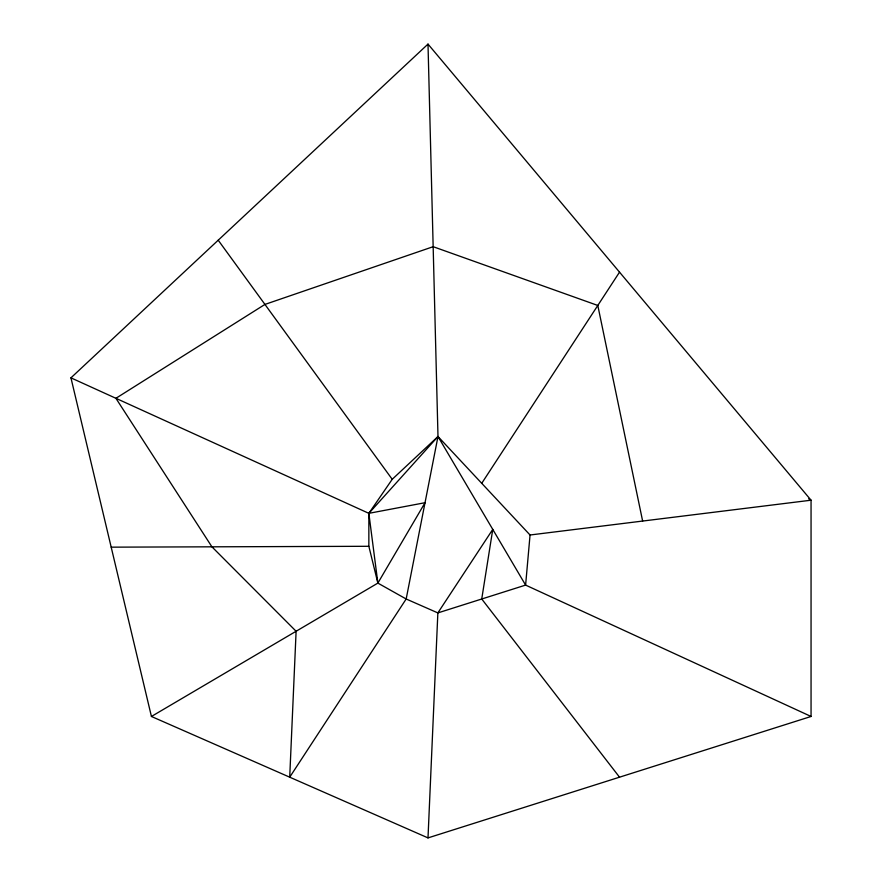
<?xml version="1.0" encoding="UTF-8"?>
<svg xmlns="http://www.w3.org/2000/svg" width="882" height="882" viewBox="0 0 882 882"><rect width="100%" height="100%" fill="white"/><g stroke="black" fill="none" stroke-linecap="round" stroke-linejoin="round"><path stroke-width="1.32" d="M428.002 837.9L151.428 716.471L70.946 377.849L428.002 44.1L811.054 500.204L811.054 716.471L428.002 837.9L437.858 612.913L492.762 529.387L481.737 598.999L619.528 777.185M151.428 716.471L377.871 583.101L368.852 513.335L437.99 436.513L530.049 534.999L525.606 585.097L437.858 612.913L406.172 598.999L377.871 583.101L368.852 546.289L368.852 513.335L392.214 479.301L437.99 436.513L428.002 44.1M377.871 583.101L425.036 502.707L368.852 513.335L70.946 377.849M481.737 483.303L619.528 272.152M530.049 534.999L811.054 500.204L808.684 498.804M111.187 547.16L368.852 546.289M811.054 716.471L525.606 585.097L437.99 436.513L406.172 598.999L289.715 777.185L296.109 631.258L211.912 546.818L115.917 398.3L264.942 304.422L433.161 246.695L597.798 305.459L642.636 521.053M218.207 240.202L392.214 479.301"/></g></svg>
